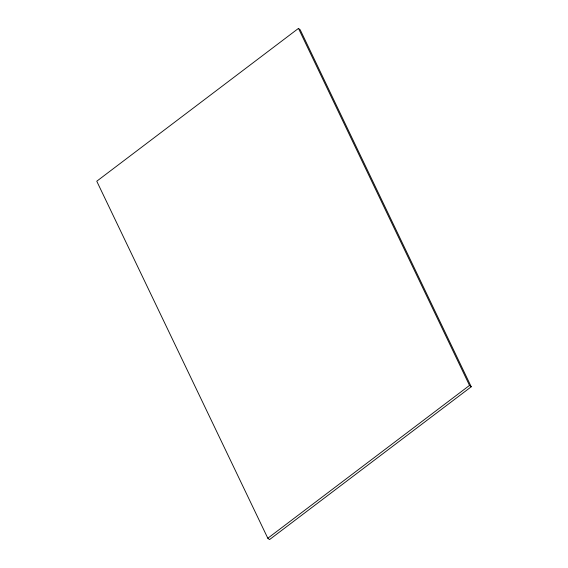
<?xml version="1.0" encoding="UTF-8"?>
<svg xmlns="http://www.w3.org/2000/svg" width="568" height="568" viewBox="0 0 568 568"><rect width="100%" height="100%" fill="white"/><g stroke="black" fill="none" stroke-linecap="round" stroke-linejoin="round"><path stroke-width="0.85" d="M298.47 28.4L96.759 181.22L267.812 538.237L269.53 539.6L471.241 386.78L300.188 29.763L298.47 28.4L469.516 385.409L471.241 386.78M267.812 538.237L469.516 385.409"/></g></svg>
